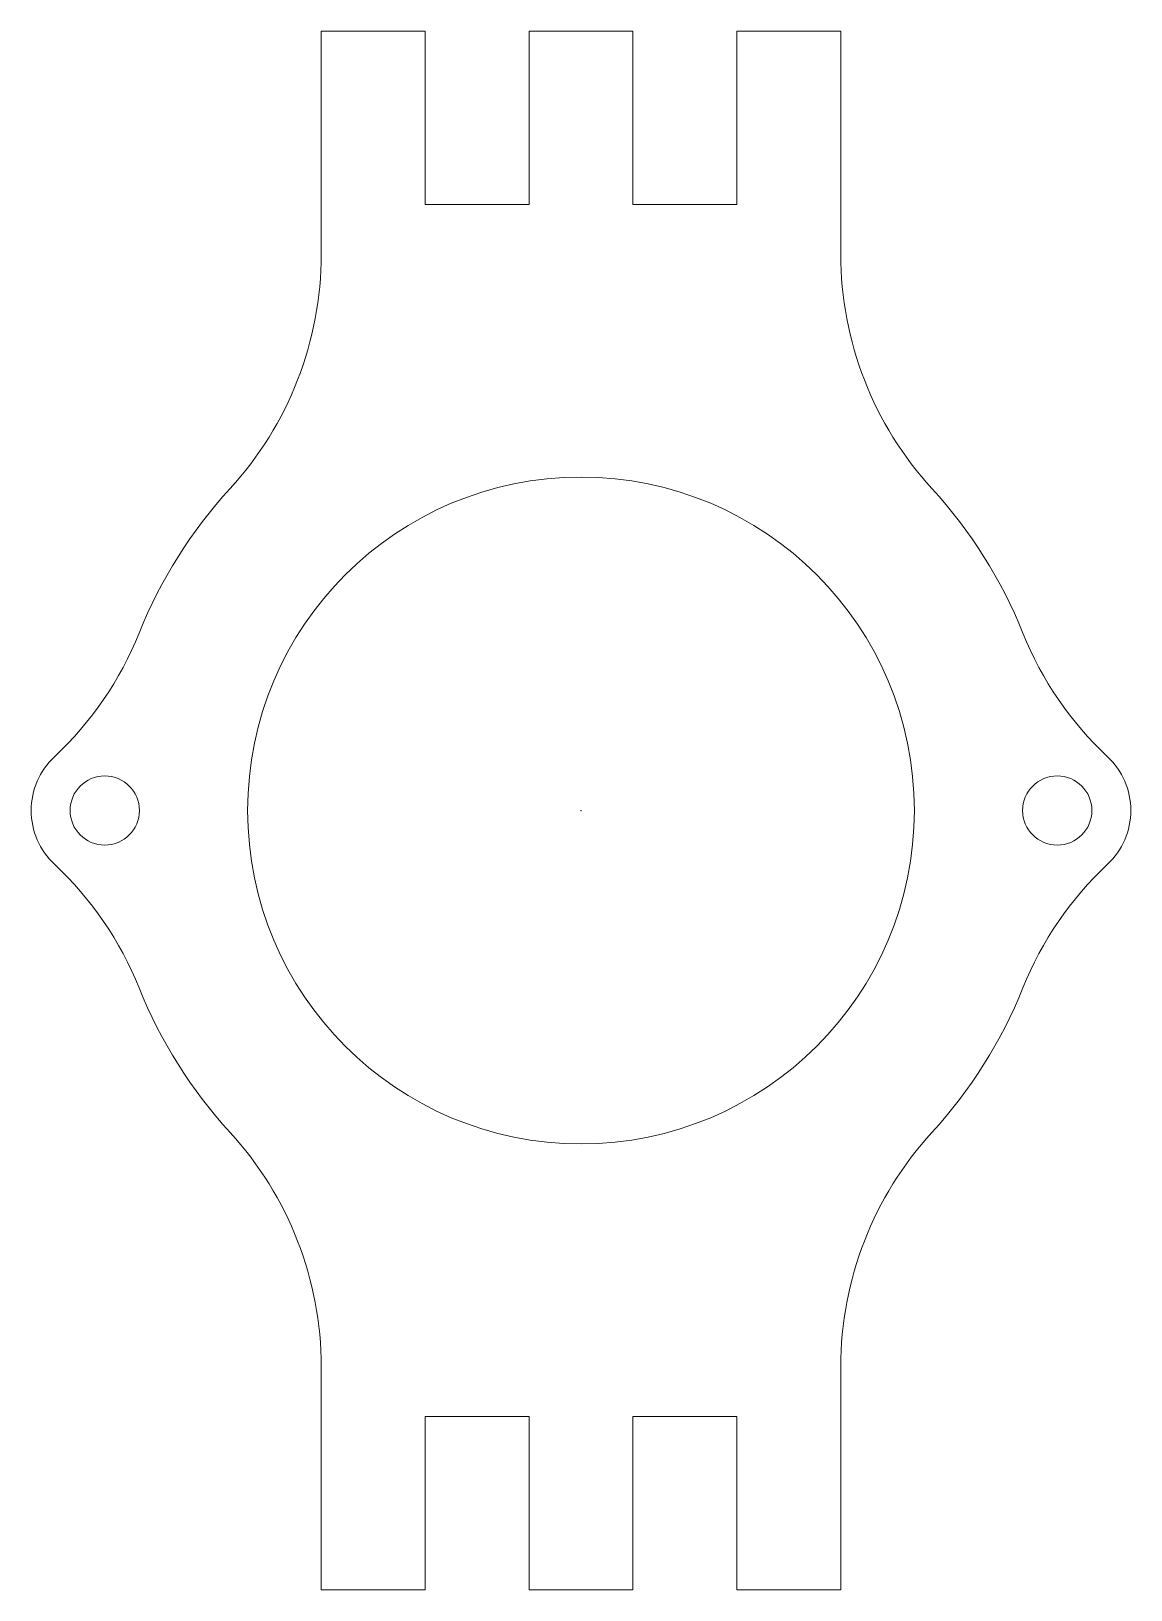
# Model space of a CAD drawing. Header units: millimetres. Extents: x -31.8 to 31.8, y -45 to 45.
import ezdxf

# ---------------------------------------------------------------- set-up
doc = ezdxf.new("R2010")
doc.units = ezdxf.units.MM
doc.layers.add('1', color=7, linetype='CONTINUOUS', true_color=0xffffff)
doc.layers.add('61', color=7, linetype='CONTINUOUS', true_color=0xffffff)

msp = doc.modelspace()

# ---------------------------------------------------------------- linework, layer by layer
at = {"layer": '1', "color": 252, "linetype": 'Continuous', "lineweight": 13}
for p, q in [((-15, 45), (-15, 32.113)), ((-9, 45), (-15, 45)), ((3, 45), (-3, 45)), ((-3, 45), (-3, 35)), ((9, 45), (9, 35)), ((15, 45), (9, 45)), ((15, 32.113), (15, 45)), ((-9, 35), (-9, 45)), ((3, 35), (3, 45)), ((-3, 35), (-9, 35)), ((9, 35), (3, 35)), ((-15, -32.113), (-15, -45)), ((15, -45), (15, -32.113)), ((-9, -45), (-9, -35)), ((-9, -35), (-3, -35)), ((-3, -35), (-3, -45)), ((3, -35), (9, -35)), ((3, -45), (3, -35)), ((9, -35), (9, -45)), ((-15, -45), (-9, -45)), ((-3, -45), (3, -45)), ((9, -45), (15, -45))]:
    msp.add_line(p, q, dxfattribs=at)
msp.add_circle((0, 0), 19.25, dxfattribs=at)
at = {"layer": '1', "color": 252, "linetype": 'Continuous', "lineweight": 13, "extrusion": (0, 0, -1)}
for centre in [(27.5, 0), (-27.5, 0)]:
    msp.add_circle(centre, 2, dxfattribs=at)
for centre, start, end in [((35, 32.113), 180, 222.5369), ((-35, 32.113), 317.4631, 0), ((44.081, 17.696), 201.87263, 226.86345), ((-44.081, 17.696), 313.13655, 338.12737), ((44.081, -17.696), 133.13655, 158.12737), ((-44.081, -17.696), 21.87263, 46.86345), ((35, -32.113), 137.4631, 180), ((-35, -32.113), 0, 42.5369)]:
    msp.add_arc(centre, 20, start, end, dxfattribs=at)
at = {"layer": '1', "color": 252, "linetype": 'Continuous', "lineweight": 13}
for centre, radius, start, end in [((0, 0), 27.5, 137.4631, 158.12737), ((0, 0), 27.5, 21.87263, 42.5369), ((-27.5, 0), 4.25, 133.13655, 226.86345), ((27.5, 0), 4.25, 313.13655, 46.86345), ((0, 0), 27.5, 201.87263, 222.5369), ((0, 0), 27.5, 317.4631, 338.12737)]:
    msp.add_arc(centre, radius, start, end, dxfattribs=at)
at = {"layer": '61', "color": 23, "linetype": 'Continuous', "lineweight": 18}
msp.add_point((0, 0), dxfattribs=at)

doc.saveas('drawing.dxf')
